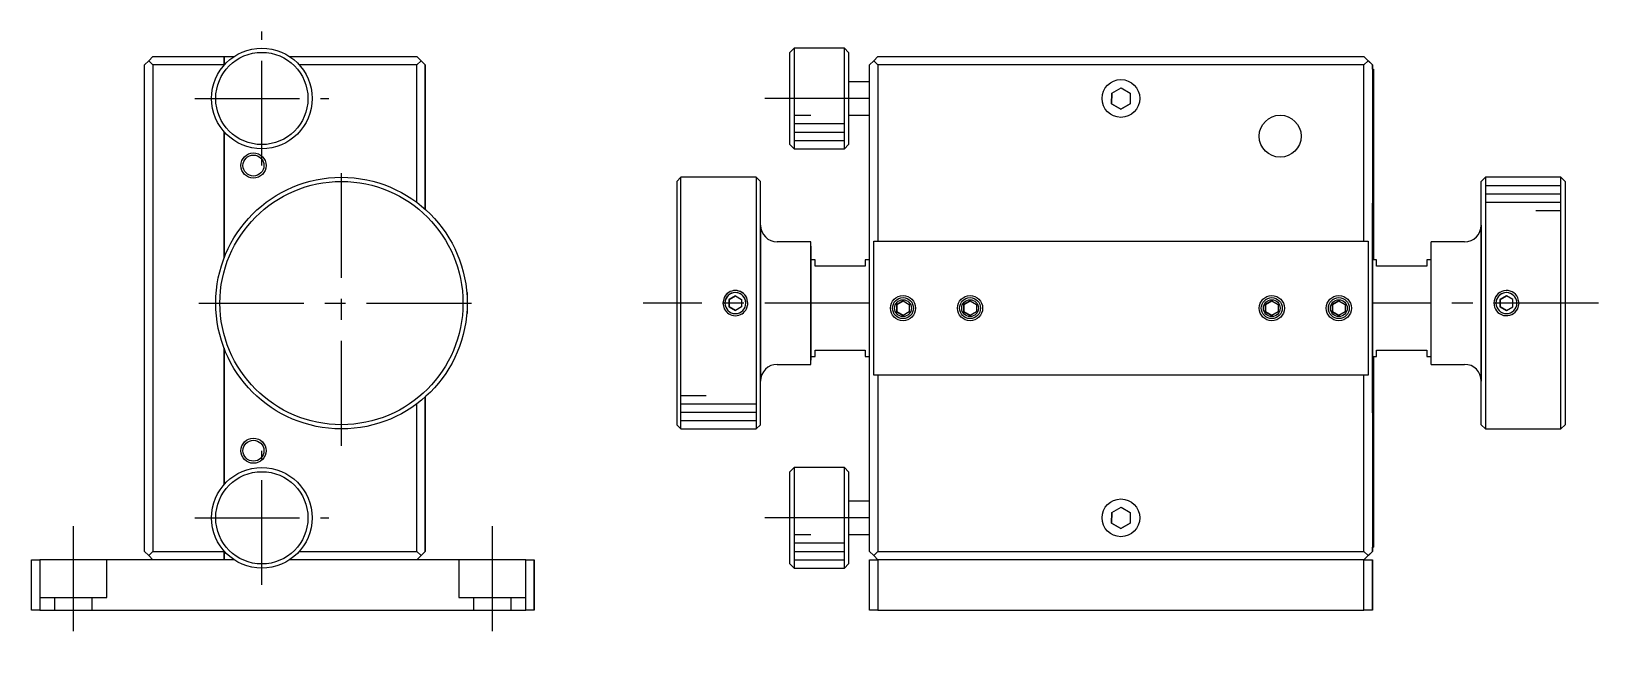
# Model space of a CAD drawing. Extents: x 20 to 407, y 15 to 271.
# Drawn here: x 220 to 407, y 112.5 to 185.5 of the extents above; entities that cross this region are included whole.
import ezdxf

# ---------------------------------------------------------------- set-up
doc = ezdxf.new("R2010")
doc.units = 0
doc.header["$LTSCALE"] = 10
doc.linetypes.add('CENTER', pattern=[2, 1.25, -0.25, 0.25, -0.25])
doc.linetypes.add('DASHED', pattern=[3.5, 2, -1.5])
doc.layers.get('0').update_dxf_attribs({"linetype": 'CONTINUOUS'})
doc.layers.add('CENTER', color=1, linetype='CENTER')

msp = doc.modelspace()

# ---------------------------------------------------------------- linework, layer by layer
at = {"color": 7, "linetype": 'CONTINUOUS'}
for p, q in [((311, 183.5), (310.5, 183)), ((311, 183.5), (311, 171.5)), ((317, 183.5), (311, 183.5)), ((317, 177.435241), (317, 183.5)), ((317.5, 183), (317, 183.5)), ((233.5, 181.5), (234, 182)), ((233.5, 123.5), (233.5, 181.5)), ((234, 182), (234.5, 182.5)), ((234.5, 181.5), (234, 182)), ((234.5, 182.5), (243, 182.5)), ((243, 181.5), (234.5, 181.5)), ((234.5, 181.5), (234.5, 123.5)), ((243, 182.5), (243, 181.5)), ((243, 181.5), (243, 182.5)), ((243, 182.5), (244.183375, 182.5)), ((243, 181.468627), (243, 181.5)), ((243.027864, 181.5), (243, 181.5)), ((243, 181.5), (243, 181.468627)), ((250.816625, 182.5), (266, 182.5)), ((266, 181.5), (251.972136, 181.5)), ((266, 182.5), (266.5, 182)), ((266.5, 182), (266, 182.5)), ((266.5, 182), (266, 181.5)), ((266, 165.1), (266, 181.5)), ((267, 181.5), (266.5, 182)), ((266.5, 182), (267, 181.5)), ((267, 181.5), (267, 164.28034)), ((267, 164.28034), (267, 181.5)), ((310.5, 172), (310.5, 183)), ((317.5, 183), (317.5, 177.440638)), ((317.5, 183), (317.5, 179.5)), ((320.5, 182), (320, 181.5)), ((320, 123.5), (320, 181.5)), ((321, 182.5), (320.5, 182)), ((321, 181.5), (320.5, 182)), ((321, 182.5), (379, 182.5)), ((379, 181.5), (321, 181.5)), ((321, 181.5), (321, 160.5)), ((379.5, 182), (379, 182.5)), ((379, 182.5), (380, 181.5)), ((379.5, 182), (379, 181.5)), ((379, 160.5), (379, 181.5)), ((380, 181.5), (379.5, 182)), ((380, 181.5), (380, 123.5)), ((380, 181), (380, 181.5)), ((267, 179.75), (267, 177.5)), ((267, 179.75), (267, 175.25)), ((380, 181), (380.15, 181)), ((380.15, 181), (380.15, 177.51)), ((380.15, 165), (380.15, 181)), ((317.5, 179.5), (317.5, 179.15)), ((317.5, 179.5), (317.5, 177.478414)), ((319.999981, 179.5), (317.5, 179.5)), ((348.894293, 176.874903), (348.905797, 178.145021)), ((348.905797, 178.145021), (348.894293, 176.874903)), ((348.905797, 178.145021), (350.011503, 178.770118)), ((350.011503, 178.770118), (351.105707, 178.125097)), ((351.105707, 178.125097), (351.094203, 176.854979)), ((267, 177.5), (267, 175.25)), ((317, 171.5), (317, 177.435241)), ((317.5, 177.478414), (317.5, 175.5)), ((317.5, 177.440638), (317.5, 172)), ((317.5, 175.811646), (317.5, 175.5)), ((349.988497, 176.229881), (348.894293, 176.874903)), ((348.894293, 176.874903), (349.988497, 176.229881)), ((351.094203, 176.854979), (349.988497, 176.229881)), ((349.988497, 176.229881), (351.094203, 176.854979)), ((380.15, 177.51), (380.15, 177.5)), ((380.15, 177.5), (380.15, 177.49)), ((380.15, 177.49), (380.15, 176.6)), ((380.15, 176.6), (380.15, 176.51)), ((380.15, 176.51), (380.15, 176.5)), ((380.15, 176.5), (380.15, 176.49)), ((380.15, 176.49), (380.15, 175.7)), ((267, 173), (267, 175.5)), ((267, 170.5), (267, 175.5)), ((317.5, 175.5), (317.5, 172)), ((317.5, 175.5), (319.999981, 175.5)), ((380.15, 175.7), (380.15, 175.51)), ((380.15, 175.51), (380.15, 175.5)), ((380.15, 175.5), (380.15, 175.49)), ((380.15, 175.49), (380.15, 174.8)), ((380.15, 174.8), (380.15, 174.51)), ((380.15, 174.51), (380.15, 174.5)), ((380.15, 174.5), (380.15, 174.49)), ((380.15, 174.49), (380.15, 173.9)), ((243, 158.485165), (243, 173.531373)), ((243, 173.531373), (243, 158.485165)), ((267, 170.5), (267, 173)), ((380.15, 173.9), (380.15, 173.51)), ((380.15, 173.51), (380.15, 173.5)), ((380.15, 173.5), (380.15, 173.49)), ((380.15, 173.49), (380.15, 173)), ((380.15, 173), (380.15, 172.51)), ((380.15, 172.51), (380.15, 172.5)), ((380.15, 172.5), (380.15, 172.49)), ((380.15, 172.49), (380.15, 172.1)), ((380.15, 172.1), (380.15, 171.51)), ((310.5, 172), (311, 171.5)), ((311, 171.5), (317, 171.5)), ((317, 171.5), (317.5, 172)), ((380.15, 171.51), (380.15, 171.5)), ((380.15, 171.5), (380.15, 171.49)), ((380.15, 171.49), (380.15, 171.2)), ((380.15, 171.2), (380.15, 170.51)), ((380.15, 170.51), (380.15, 170.5)), ((380.15, 170.5), (380.15, 170.49)), ((380.15, 170.49), (380.15, 170.3)), ((380.15, 170.3), (380.15, 169.51)), ((380.15, 169.51), (380.15, 169.5)), ((380.15, 169.5), (380.15, 169.49)), ((380.15, 169.49), (380.15, 169.4)), ((380.15, 169.4), (380.15, 168.51)), ((380.15, 168.51), (380.15, 168.5)), ((380.15, 168.5), (380.15, 168.49)), ((380.15, 168.49), (380.15, 167.51)), ((297.5, 168.1), (297, 167.6)), ((297, 167.6), (297, 153.1)), ((297.5, 153.1), (297.5, 168.1)), ((306.5, 168.1), (297.5, 168.1)), ((306.5, 168.1), (306.5, 138.1)), ((307, 167.6), (306.5, 168.1)), ((307, 162.399922), (307, 167.6)), ((307, 138.6), (307, 167.6)), ((380.15, 167.51), (380.15, 167.5)), ((380.15, 167.5), (380.15, 167.49)), ((380.15, 167.49), (380.15, 166.51)), ((380.15, 166.51), (380.15, 166.5)), ((380.15, 166.5), (380.15, 166.49)), ((380.15, 166.49), (380.15, 165.51)), ((393.5, 168.1), (393, 167.6)), ((393, 138.6), (393, 167.6)), ((393.5, 168.1), (393.5, 138.1)), ((402.5, 168.1), (393.5, 168.1)), ((402.5, 153.1), (402.5, 168.1)), ((403, 167.6), (402.5, 168.1)), ((403, 167.6), (403, 153.1)), ((403, 167.6), (403, 138.6)), ((380, 165), (380.15, 165)), ((380, 158.25), (380, 165)), ((380.15, 165.51), (380.15, 165.5)), ((380.15, 165.5), (380.15, 165.49)), ((380.15, 165.49), (380.15, 165)), ((380.15, 165), (380.15, 164.99)), ((380.15, 164.99), (380.15, 164.5)), ((380.15, 158.25), (380.15, 164.99)), ((380.15, 164.5), (380.15, 163.5)), ((380.15, 163.5), (380.15, 162.5)), ((307, 162.4), (307, 156.6)), ((307, 162.4), (307, 143.8)), ((307, 156.6), (307, 162.399922)), ((380.15, 162.5), (380.15, 161.5)), ((380.15, 161.5), (380.15, 160.5)), ((393, 162.4), (393, 143.8)), ((313, 160.4), (309, 160.4)), ((313, 145.8), (313, 160.4)), ((313, 158.25), (313, 160.4)), ((313, 159.9), (313, 158.25)), ((313, 159.9), (313, 146.3)), ((320.5, 144.5), (320.5, 160.5)), ((320.5, 160.5), (321, 160.5)), ((321, 160.5), (379, 160.5)), ((379, 160.5), (379.5, 160.5)), ((379.5, 160.5), (379.5, 144.5)), ((380.15, 160.5), (380.15, 159.5)), ((380.15, 159.5), (380.15, 158.5)), ((387, 145.8), (387, 160.4)), ((391, 160.4), (387, 160.4)), ((313.5, 158.25), (313, 158.25)), ((313.5, 157.5), (313.5, 158.25)), ((313.5, 157.5), (313.5, 158.25)), ((319.5, 157.5), (313.5, 157.5)), ((319.5, 158.25), (319.5, 157.5)), ((320, 158.25), (319.5, 158.25)), ((380.000002, 146.75), (380.000002, 158.25)), ((380.5, 158.25), (380.000002, 158.25)), ((380.15, 158.5), (380.15, 158.25)), ((380.5, 157.5), (380.5, 158.25)), ((380.5, 157.5), (380.5, 158.25)), ((386.5, 157.5), (380.5, 157.5)), ((386.5, 158.25), (386.5, 157.5)), ((387, 158.25), (386.5, 158.25)), ((272.029606, 153.1), (272.029606, 154.35)), ((303.25, 153.533013), (304, 153.966025)), ((304, 153.966025), (303.25, 153.533013)), ((303.25, 152.666987), (303.25, 153.533013)), ((303.25, 153.533013), (303.25, 152.666987)), ((304, 153.966025), (304.75, 153.533013)), ((304.75, 153.533013), (304.75, 152.666987)), ((323.25, 152.933013), (324, 153.366025)), ((324, 153.366025), (323.25, 152.933013)), ((324, 153.366025), (324.75, 152.933013)), ((331.25, 152.933013), (332, 153.366025)), ((332, 153.366025), (331.25, 152.933013)), ((332, 153.366025), (332.75, 152.933013)), ((367.25, 152.933013), (368, 153.366025)), ((368, 153.366025), (367.25, 152.933013)), ((368, 153.366025), (368.75, 152.933013)), ((375.25, 152.933013), (376, 153.366025)), ((376, 153.366025), (375.25, 152.933013)), ((376, 153.366025), (376.75, 152.933013)), ((396, 153.966025), (395.25, 153.533013)), ((395.25, 153.533013), (396, 153.966025)), ((395.25, 153.533013), (395.25, 152.666987)), ((395.25, 152.666987), (395.25, 153.533013)), ((396.75, 153.533013), (396, 153.966025)), ((396.75, 152.666987), (396.75, 153.533013)), ((272.029606, 151.85), (272.029606, 153.1)), ((297, 153.1), (297, 138.6)), ((297.5, 138.1), (297.5, 153.1)), ((304, 152.233975), (303.25, 152.666987)), ((303.25, 152.666987), (304, 152.233975)), ((304.75, 152.666987), (304, 152.233975)), ((323.25, 152.066987), (323.25, 152.933013)), ((323.25, 152.933013), (323.25, 152.066987)), ((324, 151.633975), (323.25, 152.066987)), ((323.25, 152.066987), (324, 151.633975)), ((324.75, 152.066987), (324, 151.633975)), ((324.75, 152.933013), (324.75, 152.066987)), ((331.25, 152.066987), (331.25, 152.933013)), ((331.25, 152.933013), (331.25, 152.066987)), ((332, 151.633975), (331.25, 152.066987)), ((331.25, 152.066987), (332, 151.633975)), ((332.75, 152.066987), (332, 151.633975)), ((332.75, 152.933013), (332.75, 152.066987)), ((367.25, 152.066987), (367.25, 152.933013)), ((367.25, 152.933013), (367.25, 152.066987)), ((368, 151.633975), (367.25, 152.066987)), ((367.25, 152.066987), (368, 151.633975)), ((368.75, 152.066987), (368, 151.633975)), ((368.75, 152.933013), (368.75, 152.066987)), ((375.25, 152.066987), (375.25, 152.933013)), ((375.25, 152.933013), (375.25, 152.066987)), ((376, 151.633975), (375.25, 152.066987)), ((375.25, 152.066987), (376, 151.633975)), ((376.75, 152.066987), (376, 151.633975)), ((376.75, 152.933013), (376.75, 152.066987)), ((395.25, 152.666987), (396, 152.233975)), ((396, 152.233975), (395.25, 152.666987)), ((396, 152.233975), (396.75, 152.666987)), ((402.5, 138.1), (402.5, 153.1)), ((403, 153.1), (403, 138.6)), ((307, 143.797285), (307, 149.6)), ((307, 149.6), (307, 143.8)), ((243, 131.468627), (243, 147.714835)), ((243, 147.714835), (243, 131.468627)), ((313, 145.8), (313, 146.75)), ((313, 146.75), (313, 146.3)), ((313, 146.75), (313.5, 146.75)), ((313.5, 146.75), (313.5, 147.5)), ((313.5, 147.5), (319.5, 147.5)), ((313.5, 146.75), (313.5, 147.5)), ((319.5, 147.5), (319.5, 146.75)), ((319.5, 146.75), (320, 146.75)), ((380, 140), (380, 146.75)), ((380.000002, 146.75), (380.5, 146.75)), ((380.15, 146.75), (380.15, 146.5)), ((380.15, 140.01), (380.15, 146.75)), ((380.15, 146.5), (380.15, 145.5)), ((380.5, 146.75), (380.5, 147.5)), ((380.5, 147.5), (386.5, 147.5)), ((380.5, 146.75), (380.5, 147.5)), ((386.5, 147.5), (386.5, 146.75)), ((386.5, 146.75), (387, 146.75)), ((309, 145.8), (313, 145.8)), ((321, 144.5), (320.5, 144.5)), ((321, 144.5), (321, 123.5)), ((379, 144.5), (321, 144.5)), ((379, 123.5), (379, 144.5)), ((379.5, 144.5), (379, 144.5)), ((380.15, 145.5), (380.15, 144.5)), ((380.15, 144.5), (380.15, 143.5)), ((387, 145.8), (391, 145.8)), ((307, 138.6), (307, 143.797285)), ((380.15, 143.5), (380.15, 142.5)), ((380.15, 142.5), (380.15, 141.5)), ((266, 123.5), (266, 141.1)), ((267, 141.91966), (267, 123.5)), ((267, 123.5), (267, 141.91966)), ((380.15, 141.5), (380.15, 140.5)), ((380.15, 140.5), (380.15, 140.01)), ((297, 138.6), (297.5, 138.1)), ((306.5, 138.1), (307, 138.6)), ((380, 140), (380.15, 140)), ((380.15, 140.01), (380.15, 140)), ((380.15, 140), (380.15, 139.51)), ((380.15, 124), (380.15, 140)), ((380.15, 139.51), (380.15, 139.5)), ((380.15, 139.5), (380.15, 139.49)), ((380.15, 139.49), (380.15, 138.51)), ((380.15, 138.51), (380.15, 138.5)), ((380.15, 138.5), (380.15, 138.49)), ((380.15, 138.49), (380.15, 137.51)), ((393, 138.6), (393.5, 138.1)), ((402.5, 138.1), (403, 138.6)), ((297.5, 138.1), (306.5, 138.1)), ((380.15, 137.51), (380.15, 137.5)), ((380.15, 137.5), (380.15, 137.49)), ((380.15, 137.49), (380.15, 136.51)), ((393.5, 138.1), (402.5, 138.1)), ((380.15, 136.51), (380.15, 136.5)), ((380.15, 136.5), (380.15, 136.49)), ((380.15, 136.49), (380.15, 135.6)), ((380.15, 135.6), (380.15, 135.51)), ((380.15, 135.51), (380.15, 135.5)), ((380.15, 135.5), (380.15, 135.49)), ((380.15, 135.49), (380.15, 134.7)), ((380.15, 134.7), (380.15, 134.51)), ((311, 133.5), (310.5, 133)), ((310.5, 122), (310.5, 133)), ((311, 133.5), (311, 121.5)), ((317, 133.5), (311, 133.5)), ((317, 127.435241), (317, 133.5)), ((317.5, 133), (317, 133.5)), ((317.5, 133), (317.5, 127.440638)), ((317.5, 133), (317.5, 129.5)), ((380.15, 134.51), (380.15, 134.5)), ((380.15, 134.5), (380.15, 134.49)), ((380.15, 134.49), (380.15, 133.8)), ((380.15, 133.8), (380.15, 133.51)), ((380.15, 133.51), (380.15, 133.5)), ((380.15, 133.5), (380.15, 133.49)), ((380.15, 133.49), (380.15, 132.9)), ((380.15, 132.9), (380.15, 132.51)), ((380.15, 132.51), (380.15, 132.5)), ((380.15, 132.5), (380.15, 132.49)), ((380.15, 132.49), (380.15, 132)), ((380.15, 132), (380.15, 131.51)), ((380.15, 131.51), (380.15, 131.5)), ((380.15, 131.5), (380.15, 131.49)), ((380.15, 131.49), (380.15, 131.1)), ((380.15, 131.1), (380.15, 130.51)), ((267, 129.75), (267, 127.5)), ((267, 129.75), (267, 125.25)), ((317.5, 129.5), (317.5, 129.15)), ((317.5, 129.5), (317.5, 127.478414)), ((319.999981, 129.5), (317.5, 129.5)), ((380.15, 130.51), (380.15, 130.5)), ((380.15, 130.5), (380.15, 130.49)), ((380.15, 130.49), (380.15, 130.2)), ((380.15, 130.2), (380.15, 129.51)), ((380.15, 129.51), (380.15, 129.5)), ((380.15, 129.5), (380.15, 129.49)), ((380.15, 129.49), (380.15, 129.3)), ((380.15, 129.3), (380.15, 128.51)), ((267, 127.5), (267, 125.25)), ((317, 121.5), (317, 127.435241)), ((317.5, 127.478414), (317.5, 125.5)), ((317.5, 127.440638), (317.5, 122)), ((348.894293, 126.874903), (348.905797, 128.145021)), ((348.905797, 128.145021), (348.894293, 126.874903)), ((348.905797, 128.145021), (350.011503, 128.770118)), ((350.011503, 128.770118), (351.105707, 128.125097)), ((351.105707, 128.125097), (351.094203, 126.854979)), ((380.15, 128.51), (380.15, 128.5)), ((380.15, 128.5), (380.15, 128.49)), ((380.15, 128.49), (380.15, 128.4)), ((380.15, 128.4), (380.15, 127.51)), ((380.15, 127.51), (380.15, 127.5)), ((380.15, 127.5), (380.15, 127.49)), ((380.15, 127.49), (380.15, 124)), ((317.5, 125.85), (317.5, 125.5)), ((317.5, 125.5), (317.5, 122)), ((317.5, 125.5), (319.999981, 125.5)), ((349.988497, 126.229881), (348.894293, 126.874903)), ((348.894293, 126.874903), (349.988497, 126.229881)), ((351.094203, 126.854979), (349.988497, 126.229881)), ((349.988497, 126.229881), (351.094203, 126.854979)), ((233.5, 123.5), (234, 123)), ((234, 123), (234.5, 123.5)), ((234.5, 123.5), (243, 123.5)), ((243, 123.5), (243, 123.531373)), ((243, 123.531373), (243, 123.5)), ((243, 123.5), (243, 122.5)), ((243, 122.5), (243, 123.5)), ((243, 123.5), (243.027864, 123.5)), ((251.972136, 123.5), (266, 123.5)), ((266, 123.5), (266.5, 123)), ((267, 123.5), (266.5, 123)), ((266.5, 123), (267, 123.5)), ((320, 123.5), (320.5, 123)), ((321, 123.5), (320.5, 123)), ((321, 123.5), (379, 123.5)), ((379.5, 123), (379, 123.5)), ((380, 123.5), (379, 122.5)), ((379.5, 123), (380, 123.5)), ((380, 124), (380.15, 124)), ((380, 123.5), (380, 124)), ((220, 116.5), (220, 122.5)), ((220, 122.5), (221, 122.5)), ((221, 122.5), (221, 116.5)), ((244.183375, 122.5), (221, 122.5)), ((234.5, 122.5), (234, 123)), ((279, 122.5), (250.816625, 122.5)), ((266.5, 123), (266, 122.5)), ((266, 122.5), (266.5, 123)), ((279, 116.5), (279, 122.5)), ((279, 122.5), (280, 122.5)), ((280, 122.5), (280, 116.5)), ((280, 116.5), (280, 122.5)), ((310.5, 122), (311, 121.5)), ((317, 121.5), (317.5, 122)), ((320, 116.5), (320, 122.5)), ((320, 122.5), (321, 122.5)), ((320.5, 123), (321, 122.5)), ((321, 122.5), (321, 116.5)), ((379, 122.5), (321, 122.5)), ((379, 122.5), (379.5, 123)), ((379, 116.5), (379, 122.5)), ((379, 122.5), (380, 122.5)), ((380, 122.5), (380, 116.5)), ((380, 116.5), (380, 122.5)), ((311, 121.5), (317, 121.5)), ((221, 116.5), (220, 116.5)), ((221, 116.5), (279, 116.5)), ((280, 116.5), (279, 116.5)), ((321, 116.5), (320, 116.5)), ((321, 116.5), (379, 116.5)), ((380, 116.5), (379, 116.5))]:
    msp.add_line(p, q, dxfattribs=at)
at = {"color": 3, "linetype": 'CONTINUOUS'}
for p, q in [((311, 175.5), (313, 175.5)), ((311, 174.5), (317, 174.5)), ((311, 173.5), (317, 173.5)), ((311, 172.5), (317, 172.5)), ((402.5, 167.1), (393.5, 167.1)), ((402.5, 166.1), (393.5, 166.1)), ((402.5, 165.1), (393.5, 165.1)), ((402.5, 164.1), (399.5, 164.1)), ((302.648, 153.749688), (302.500056, 153.112945)), ((305.5, 153.1), (305.362014, 153.728425)), ((397.5, 153.1), (397.362014, 153.728425)), ((302.500056, 153.112945), (302.660056, 152.425796)), ((305.342211, 152.430321), (305.489777, 152.92517)), ((305.489777, 152.92517), (305.5, 153.1)), ((397.342211, 152.430321), (397.5, 153.1)), ((297.5, 142.1), (300.5, 142.1)), ((297.5, 141.1), (306.5, 141.1)), ((297.5, 140.1), (306.5, 140.1)), ((297.5, 139.1), (306.5, 139.1)), ((311, 125.5), (313, 125.5)), ((311, 124.5), (317, 124.5)), ((311, 123.5), (317, 123.5)), ((311, 122.5), (317, 122.5))]:
    msp.add_line(p, q, dxfattribs=at)
at = {"color": 3, "linetype": 'DASHED'}
for p, q in [((229, 118), (229, 122.5)), ((271, 122.5), (271, 118)), ((221, 118), (229, 118)), ((222.75, 118), (222.75, 116.5)), ((227.25, 116.5), (227.25, 118)), ((271, 118), (279, 118)), ((272.75, 118), (272.75, 116.5)), ((277.25, 116.5), (277.25, 118))]:
    msp.add_line(p, q, dxfattribs=at)
at = {"color": 7, "linetype": 'CONTINUOUS'}
for centre, radius in [((247.5, 177.5), 6), ((247.5, 177.5), 5.5), ((350, 177.5), 2.25), ((369, 173), 2.5), ((246.5, 169.5), 1.25), ((257, 153.1), 15), ((257, 153.1), 14.5), ((324, 152.5), 1.25), ((324, 152.5), 1), ((332, 152.5), 1.25), ((332, 152.5), 1), ((368, 152.5), 1.25), ((368, 152.5), 1), ((376, 152.5), 1.25), ((376, 152.5), 1), ((246.5, 135.5), 1.25), ((247.5, 127.5), 6), ((247.5, 127.5), 5.5), ((350, 127.5), 2.25)]:
    msp.add_circle(centre, radius, dxfattribs=at)
at = {"color": 3, "linetype": 'CONTINUOUS'}
for centre in [(246.5, 169.5), (324, 152.5), (332, 152.5), (368, 152.5), (376, 152.5), (246.5, 135.5)]:
    msp.add_circle(centre, 1.5, dxfattribs=at)
at = {"color": 7, "linetype": 'CONTINUOUS'}
for centre, radius, start, end in [((309, 162.4), 2, 180, 270), ((391, 162.4), 2, 270, 0), ((304, 153.1), 1.5, 26.830874, 153.164303), ((304, 153.1), 1.25, 163.493366, 177.007113), ((304, 153.1), 1.25, 0, 163.493366), ((396, 153.1), 1.25, 16.506634, 180), ((396, 153.1), 1.25, 2.992887, 16.506634), ((304, 153.1), 1.5, 206.841073, 333.163553), ((304, 153.1), 1.25, 177.007113, 180), ((304, 153.1), 1.25, 180, 0), ((396, 153.1), 1.25, 180, 0), ((396, 153.1), 1.25, 0, 2.992887), ((309, 143.8), 2, 90, 180), ((391, 143.8), 2, 0, 90)]:
    msp.add_arc(centre, radius, start, end, dxfattribs=at)
at = {"color": 3, "linetype": 'CONTINUOUS'}
for centre, radius, start, end in [((303.999999, 153.099822), 1.500076, 24.774468, 154.327777), ((304, 153.1), 1.25, 0, 177.007113), ((396.000053, 153.099999), 1.499952, 24.769204, 333.482786), ((396, 153.1), 1.25, 0, 180), ((304, 153.100067), 1.50003, 206.711916, 333.48139), ((304, 153.1), 1.25, 177.007113, 180), ((304, 153.1), 1.25, 180, 0), ((396, 153.1), 1.25, 180, 0)]:
    msp.add_arc(centre, radius, start, end, dxfattribs=at)
at = {"layer": 'CENTER', "color": 1, "linetype": 'CENTER'}
for p, q in [((247.5, 169.5), (247.5, 185.5)), ((239.5, 177.5), (255.5, 177.5)), ((320, 177.5), (306.5, 177.5)), ((257, 136.1), (257, 170.1)), ((240, 153.1), (274, 153.1)), ((320, 153.1), (293, 153.1)), ((407, 153.1), (380, 153.1)), ((247.5, 119.5), (247.5, 135.5)), ((239.5, 127.5), (255.5, 127.5)), ((320, 127.5), (306.5, 127.5)), ((225, 126.5), (225, 112.5)), ((275, 126.5), (275, 112.5))]:
    msp.add_line(p, q, dxfattribs=at)

doc.saveas('drawing.dxf')
